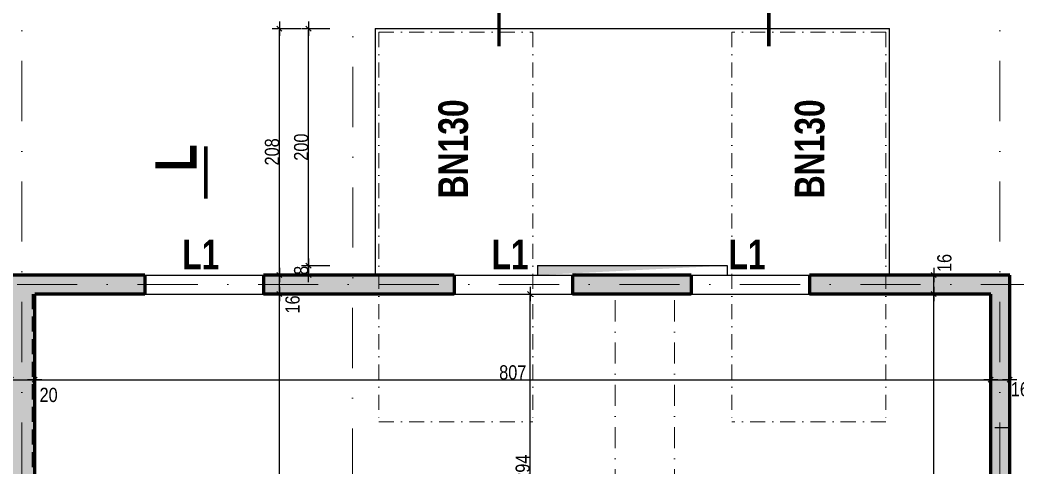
# Model space of a CAD drawing. Header units: millimetres. Extents: x 2049 to 9471, y -43633 to -39431.
# Drawn here: x 5969 to 6810, y -41230 to -40852 of the extents above; entities that cross this region are included whole.
import ezdxf
from ezdxf.enums import TextEntityAlignment as Align

# ---------------------------------------------------------------- set-up
doc = ezdxf.new("R2010")
doc.units = ezdxf.units.MM
doc.linetypes.add('CACHEX2', pattern=[19.05, 12.7, -6.35])
doc.linetypes.add('TIRETPTX2', pattern=[50.8, 25.4, -12.7, 0, -12.7])
for name, color, linetype in [('01_cote_gen', 4, 'Continuous'), ('01_linteaux', 2, 'Continuous'), ('01_murs_sup', 2, 'CACHEX2'), ('01_poch_murs', 253, 'Continuous'), ('01_texte', 230, 'Continuous'), ('AA_COTES', 2, 'Continuous')]:
    doc.layers.add(name, color=color, linetype=linetype)
doc.layers.add('01_murs_coup', color=5, linetype='Continuous', lineweight=60)
doc.layers.add('01_tram_axes', color=2, linetype='TIRETPTX2', lineweight=9)
doc.styles.add('impact', font='impact.ttf')
doc.styles.add('STYLE2', font='ARIALN.TTF')
doc.dimstyles.new('JB50res', dxfattribs={"dimscale": 0.1, "dimtxt": 120, "dimasz": 12, "dimexe": 0.1, "dimexo": 0.1, "dimgap": 0.09, "dimtad": 1, "dimdec": 1, "dimdsep": 46, "dimtxsty": 'STYLE2', "dimblk1": 'BOND_G', "dimblk2": 'BOND_D', "dimsah": 1, "dimcen": 1.5, "dimdle": 0.01, "dimse1": 1, "dimse2": 1, "dimclrd": 4, "dimclre": 2, "dimclrt": 6, "dimazin": 2, "dimtfac": 2.333333, "dimtdec": 1, "dimtix": 1, "dimtmove": 2, "dimatfit": 3, "dimldrblk": 'BOND_G', "dimfxl": 1, "dimtolj": 1, "dimtzin": 0, "dimarcsym": 0})
pattern_1 = [(135, (-9275.435, 6358.231), (-11.2253202, 9e-16), [7.9375, -7.9375])]

# ---------------------------------------------------------------- blocks, each defined once
blk = doc.blocks.new('BOND_G')
at = {"layer": 'AA_COTES', "color": 0}
for p, q in [((0, -5), (0, 15)), ((5, 0), (-5, 0)), ((1.77, 1.77), (-1.77, -1.77))]:
    blk.add_line(p, q, dxfattribs=at)
blk = doc.blocks.new('BOND_D')
at = {"layer": 'AA_COTES', "color": 0}
for p, q in [((5, 0), (-5, 0)), ((-1.77, -1.77), (1.77, 1.77)), ((0, 5), (0, -15))]:
    blk.add_line(p, q, dxfattribs=at)
blk = doc.blocks.new('*D2922')
at = {"layer": '01_cote_gen', "color": 4, "lineweight": -2, "ltscale": 0.1, "transparency": 16777216}
blk.add_line((5962.25, -41155.98), (5979.85, -41155.98), dxfattribs=at)
at = {"layer": 'Defpoints', "color": 0, "ltscale": 0.1, "transparency": 16777216}
for p in [(5981.05, -41155.98), (5961.05, -41210.72), (5981.05, -41210.72)]:
    blk.add_point(p, dxfattribs=at)
at = {"layer": '01_cote_gen', "color": 4, "lineweight": -2, "ltscale": 0.1, "transparency": 16777216, "xscale": 1.2, "yscale": 1.2, "zscale": 1.2, "rotation": 180}
blk.add_blockref('BOND_G', (5961.05, -41155.98), dxfattribs=at)
at = {"layer": '01_cote_gen', "color": 4, "lineweight": -2, "ltscale": 0.1, "transparency": 16777216, "xscale": 1.2, "yscale": 1.2, "zscale": 1.2}
blk.add_blockref('BOND_D', (5981.05, -41155.98), dxfattribs=at)
at = {"layer": '01_cote_gen', "color": 6, "ltscale": 0.1, "transparency": 16777216, "insert": (5992.78, -41168.84), "char_height": 12, "attachment_point": 5, "style": 'STYLE2'}
blk.add_mtext('\\A1;20', dxfattribs=at)
blk = doc.blocks.new('*D2923')
at = {"layer": '01_cote_gen', "color": 4, "lineweight": -2, "ltscale": 0.1, "transparency": 16777216}
blk.add_line((5982.25, -41155.98), (6786.85, -41155.98), dxfattribs=at)
at = {"layer": 'Defpoints', "color": 0, "ltscale": 0.1, "transparency": 16777216}
for p in [(6788.05, -41155.98), (5981.05, -41190.61), (6788.05, -41190.61)]:
    blk.add_point(p, dxfattribs=at)
at = {"layer": '01_cote_gen', "color": 4, "lineweight": -2, "ltscale": 0.1, "transparency": 16777216, "xscale": 1.2, "yscale": 1.2, "zscale": 1.2, "rotation": 180}
blk.add_blockref('BOND_G', (5981.05, -41155.98), dxfattribs=at)
at = {"layer": '01_cote_gen', "color": 4, "lineweight": -2, "ltscale": 0.1, "transparency": 16777216, "xscale": 1.2, "yscale": 1.2, "zscale": 1.2}
blk.add_blockref('BOND_D', (6788.05, -41155.98), dxfattribs=at)
at = {"layer": '01_cote_gen', "color": 6, "ltscale": 0.1, "transparency": 16777216, "insert": (6384.55, -41149.84), "char_height": 12, "attachment_point": 5, "style": 'STYLE2'}
blk.add_mtext('\\A1;807', dxfattribs=at)
blk = doc.blocks.new('*D4222')
at = {"layer": '01_cote_gen', "color": 4, "lineweight": -2, "ltscale": 200, "transparency": 16777216}
blk.add_line((6739.9, -41749.41), (6739.9, -41084.81), dxfattribs=at)
at = {"layer": 'Defpoints', "color": 0, "ltscale": 200, "transparency": 16777216}
for p in [(6739.9, -41083.61), (6739.9, -41083.61), (6739.9, -41750.61)]:
    blk.add_point(p, dxfattribs=at)
at = {"layer": '01_cote_gen', "color": 4, "lineweight": -2, "ltscale": 200, "transparency": 16777216, "xscale": 1.2, "yscale": 1.2, "zscale": 1.2}
for name, p, rotation in [('BOND_D', (6739.9, -41083.61), 90), ('BOND_G', (6739.9, -41750.61), 270)]:
    blk.add_blockref(name, p, dxfattribs=dict(at, rotation=rotation))
at = {"layer": '01_cote_gen', "color": 6, "ltscale": 200, "transparency": 16777216, "insert": (6733.77, -41417.11), "char_height": 12, "attachment_point": 5, "rotation": 90, "style": 'STYLE2'}
blk.add_mtext('\\A1;667', dxfattribs=at)
blk = doc.blocks.new('*D4223')
at = {"layer": '01_cote_gen', "color": 4, "lineweight": -2, "ltscale": 200, "transparency": 16777216}
blk.add_line((6739.9, -41082.41), (6739.9, -41068.81), dxfattribs=at)
at = {"layer": 'Defpoints', "color": 0, "ltscale": 200, "transparency": 16777216}
for p in [(6739.9, -41067.61), (6765.8, -41067.61), (6765.8, -41083.61)]:
    blk.add_point(p, dxfattribs=at)
at = {"layer": '01_cote_gen', "color": 4, "lineweight": -2, "ltscale": 200, "transparency": 16777216, "xscale": 1.2, "yscale": 1.2, "zscale": 1.2}
for name, p, rotation in [('BOND_D', (6739.9, -41067.61), 90), ('BOND_G', (6739.9, -41083.61), 270)]:
    blk.add_blockref(name, p, dxfattribs=dict(at, rotation=rotation))
at = {"layer": '01_cote_gen', "color": 6, "ltscale": 200, "transparency": 16777216, "insert": (6748.94, -41057.41), "char_height": 12, "attachment_point": 5, "rotation": 90, "style": 'STYLE2'}
blk.add_mtext('\\A1;16', dxfattribs=at)
blk = doc.blocks.new('*D4230')
at = {"layer": '01_cote_gen', "color": 4, "lineweight": -2, "ltscale": 200, "transparency": 16777216}
blk.add_line((6399.14, -41376.41), (6399.14, -41084.81), dxfattribs=at)
at = {"layer": 'Defpoints', "color": 0, "ltscale": 200, "transparency": 16777216}
for p in [(6399.14, -41083.61), (6448.94, -41083.61), (6417.14, -41377.61)]:
    blk.add_point(p, dxfattribs=at)
at = {"layer": '01_cote_gen', "color": 4, "lineweight": -2, "ltscale": 200, "transparency": 16777216, "xscale": 1.2, "yscale": 1.2, "zscale": 1.2}
for name, p, rotation in [('BOND_D', (6399.14, -41083.61), 90), ('BOND_G', (6399.14, -41377.61), 270)]:
    blk.add_blockref(name, p, dxfattribs=dict(at, rotation=rotation))
at = {"layer": '01_cote_gen', "color": 6, "ltscale": 200, "transparency": 16777216, "insert": (6393, -41230.61), "char_height": 12, "attachment_point": 5, "rotation": 90, "style": 'STYLE2'}
blk.add_mtext('\\A1;294', dxfattribs=at)
blk = doc.blocks.new('*D4235')
at = {"layer": '01_cote_gen', "color": 4, "lineweight": -2, "ltscale": 200, "transparency": 16777216}
blk.add_line((6187.53, -41566.41), (6187.53, -41084.81), dxfattribs=at)
at = {"layer": 'Defpoints', "color": 0, "ltscale": 200, "transparency": 16777216}
for p in [(6187.53, -41083.61), (6274.98, -41083.61), (6240.57, -41567.61)]:
    blk.add_point(p, dxfattribs=at)
at = {"layer": '01_cote_gen', "color": 4, "lineweight": -2, "ltscale": 200, "transparency": 16777216, "xscale": 1.2, "yscale": 1.2, "zscale": 1.2}
for name, p, rotation in [('BOND_D', (6187.53, -41083.61), 90), ('BOND_G', (6187.53, -41567.61), 270)]:
    blk.add_blockref(name, p, dxfattribs=dict(at, rotation=rotation))
at = {"layer": '01_cote_gen', "color": 6, "ltscale": 200, "transparency": 16777216, "insert": (6181.39, -41325.61), "char_height": 12, "attachment_point": 5, "rotation": 90, "style": 'STYLE2'}
blk.add_mtext('\\A1;484', dxfattribs=at)
blk = doc.blocks.new('*D4274')
at = {"layer": '01_cote_gen', "color": 4, "lineweight": -2, "ltscale": 200, "transparency": 16777216}
blk.add_line((6789.25, -41155.98), (6802.85, -41155.98), dxfattribs=at)
at = {"layer": 'Defpoints', "color": 0, "ltscale": 200, "transparency": 16777216}
for p in [(6804.05, -41155.98), (6788.05, -41223.69), (6804.05, -41223.69)]:
    blk.add_point(p, dxfattribs=at)
at = {"layer": '01_cote_gen', "color": 4, "lineweight": -2, "ltscale": 200, "transparency": 16777216, "xscale": 1.2, "yscale": 1.2, "zscale": 1.2, "rotation": 180}
blk.add_blockref('BOND_G', (6788.05, -41155.98), dxfattribs=at)
at = {"layer": '01_cote_gen', "color": 4, "lineweight": -2, "ltscale": 200, "transparency": 16777216, "xscale": 1.2, "yscale": 1.2, "zscale": 1.2}
blk.add_blockref('BOND_D', (6804.05, -41155.98), dxfattribs=at)
at = {"layer": '01_cote_gen', "color": 6, "ltscale": 200, "transparency": 16777216, "insert": (6812.63, -41164.02), "char_height": 12, "attachment_point": 5, "style": 'STYLE2'}
blk.add_mtext('\\A1;16', dxfattribs=at)
blk = doc.blocks.new('*D4357')
at = {"layer": '01_cote_gen', "color": 4, "lineweight": -2, "ltscale": 200, "transparency": 16777216}
blk.add_line((5883.72, -40788.06), (6267.32, -40788.06), dxfattribs=at)
at = {"layer": 'Defpoints', "color": 0, "ltscale": 200, "transparency": 16777216}
for p in [(6268.52, -40788.06), (5882.52, -40859.61), (6268.52, -40859.61)]:
    blk.add_point(p, dxfattribs=at)
at = {"layer": '01_cote_gen', "color": 4, "lineweight": -2, "ltscale": 200, "transparency": 16777216, "xscale": 1.2, "yscale": 1.2, "zscale": 1.2, "rotation": 180}
blk.add_blockref('BOND_G', (5882.52, -40788.06), dxfattribs=at)
at = {"layer": '01_cote_gen', "color": 4, "lineweight": -2, "ltscale": 200, "transparency": 16777216, "xscale": 1.2, "yscale": 1.2, "zscale": 1.2}
blk.add_blockref('BOND_D', (6268.52, -40788.06), dxfattribs=at)
at = {"layer": '01_cote_gen', "color": 6, "ltscale": 200, "transparency": 16777216, "insert": (6075.52, -40781.92), "char_height": 12, "attachment_point": 5, "style": 'STYLE2'}
blk.add_mtext('\\A1;386', dxfattribs=at)
blk = doc.blocks.new('*D4358')
at = {"layer": '01_cote_gen', "color": 4, "lineweight": -2, "ltscale": 200, "transparency": 16777216}
blk.add_line((6269.72, -40788.06), (6701.32, -40788.06), dxfattribs=at)
at = {"layer": 'Defpoints', "color": 0, "ltscale": 200, "transparency": 16777216}
for p in [(6702.52, -40788.06), (6268.52, -40859.61), (6702.52, -40859.61)]:
    blk.add_point(p, dxfattribs=at)
at = {"layer": '01_cote_gen', "color": 4, "lineweight": -2, "ltscale": 200, "transparency": 16777216, "xscale": 1.2, "yscale": 1.2, "zscale": 1.2, "rotation": 180}
blk.add_blockref('BOND_G', (6268.52, -40788.06), dxfattribs=at)
at = {"layer": '01_cote_gen', "color": 4, "lineweight": -2, "ltscale": 200, "transparency": 16777216, "xscale": 1.2, "yscale": 1.2, "zscale": 1.2}
blk.add_blockref('BOND_D', (6702.52, -40788.06), dxfattribs=at)
at = {"layer": '01_cote_gen', "color": 6, "ltscale": 200, "transparency": 16777216, "insert": (6485.52, -40781.92), "char_height": 12, "attachment_point": 5, "style": 'STYLE2'}
blk.add_mtext('\\A1;434', dxfattribs=at)
blk = doc.blocks.new('*D4490')
at = {"layer": '01_cote_gen', "color": 4, "lineweight": -2, "ltscale": 200, "transparency": 16777216}
blk.add_line((6269.72, -40811.81), (6404.32, -40811.81), dxfattribs=at)
at = {"layer": 'Defpoints', "color": 0, "ltscale": 200, "transparency": 16777216}
for p in [(6405.52, -40811.81), (6268.52, -40859.61), (6405.52, -41059.61)]:
    blk.add_point(p, dxfattribs=at)
at = {"layer": '01_cote_gen', "color": 4, "lineweight": -2, "ltscale": 200, "transparency": 16777216, "xscale": 1.2, "yscale": 1.2, "zscale": 1.2, "rotation": 180}
blk.add_blockref('BOND_G', (6268.52, -40811.81), dxfattribs=at)
at = {"layer": '01_cote_gen', "color": 4, "lineweight": -2, "ltscale": 200, "transparency": 16777216, "xscale": 1.2, "yscale": 1.2, "zscale": 1.2}
blk.add_blockref('BOND_D', (6405.52, -40811.81), dxfattribs=at)
at = {"layer": '01_cote_gen', "color": 6, "ltscale": 200, "transparency": 16777216, "insert": (6337.02, -40805.67), "char_height": 12, "attachment_point": 5, "style": 'STYLE2'}
blk.add_mtext('\\A1;137', dxfattribs=at)
blk = doc.blocks.new('*D4489')
at = {"layer": '01_cote_gen', "color": 4, "lineweight": -2, "ltscale": 200, "transparency": 16777216}
blk.add_line((6406.72, -40811.81), (6564.32, -40811.81), dxfattribs=at)
at = {"layer": 'Defpoints', "color": 0, "ltscale": 200, "transparency": 16777216}
for p in [(6565.52, -40811.81), (6405.52, -40827.39), (6565.52, -41059.61)]:
    blk.add_point(p, dxfattribs=at)
at = {"layer": '01_cote_gen', "color": 4, "lineweight": -2, "ltscale": 200, "transparency": 16777216, "xscale": 1.2, "yscale": 1.2, "zscale": 1.2, "rotation": 180}
blk.add_blockref('BOND_G', (6405.52, -40811.81), dxfattribs=at)
at = {"layer": '01_cote_gen', "color": 4, "lineweight": -2, "ltscale": 200, "transparency": 16777216, "xscale": 1.2, "yscale": 1.2, "zscale": 1.2}
blk.add_blockref('BOND_D', (6565.52, -40811.81), dxfattribs=at)
at = {"layer": '01_cote_gen', "color": 6, "ltscale": 200, "transparency": 16777216, "insert": (6485.52, -40805.67), "char_height": 12, "attachment_point": 5, "style": 'STYLE2'}
blk.add_mtext('\\A1;160', dxfattribs=at)
blk = doc.blocks.new('*D4506')
at = {"layer": '01_cote_gen', "color": 4, "lineweight": -2, "ltscale": 200, "transparency": 16777216}
blk.add_line((6212.15, -41066.41), (6212.15, -41060.81), dxfattribs=at)
at = {"layer": 'Defpoints', "color": 0, "ltscale": 200, "transparency": 16777216}
for p in [(6212.15, -41059.61), (6390.83, -41059.61), (6349.16, -41067.61)]:
    blk.add_point(p, dxfattribs=at)
at = {"layer": '01_cote_gen', "color": 4, "lineweight": -2, "ltscale": 200, "transparency": 16777216, "xscale": 1.2, "yscale": 1.2, "zscale": 1.2}
for name, p, rotation in [('BOND_D', (6212.15, -41059.61), 90), ('BOND_G', (6212.15, -41067.61), 270)]:
    blk.add_blockref(name, p, dxfattribs=dict(at, rotation=rotation))
at = {"layer": '01_cote_gen', "color": 6, "ltscale": 200, "transparency": 16777216, "insert": (6206.01, -41063.61), "char_height": 12, "attachment_point": 5, "rotation": 90, "style": 'STYLE2'}
blk.add_mtext('\\A1;8', dxfattribs=at)
blk = doc.blocks.new('*D4507')
at = {"layer": '01_cote_gen', "color": 4, "lineweight": -2, "ltscale": 200, "transparency": 16777216}
blk.add_line((6212.15, -41058.41), (6212.15, -40860.81), dxfattribs=at)
at = {"layer": 'Defpoints', "color": 0, "ltscale": 200, "transparency": 16777216}
for p in [(6212.15, -40859.61), (6253.83, -40859.61), (6230.15, -41059.61)]:
    blk.add_point(p, dxfattribs=at)
at = {"layer": '01_cote_gen', "color": 4, "lineweight": -2, "ltscale": 200, "transparency": 16777216, "xscale": 1.2, "yscale": 1.2, "zscale": 1.2}
for name, p, rotation in [('BOND_D', (6212.15, -40859.61), 90), ('BOND_G', (6212.15, -41059.61), 270)]:
    blk.add_blockref(name, p, dxfattribs=dict(at, rotation=rotation))
at = {"layer": '01_cote_gen', "color": 6, "ltscale": 200, "transparency": 16777216, "insert": (6206.01, -40959.61), "char_height": 12, "attachment_point": 5, "rotation": 90, "style": 'STYLE2'}
blk.add_mtext('\\A1;200', dxfattribs=at)
blk = doc.blocks.new('*D4508')
at = {"layer": '01_cote_gen', "color": 4, "lineweight": -2, "ltscale": 200, "transparency": 16777216}
blk.add_line((6187.53, -41066.41), (6187.53, -40860.81), dxfattribs=at)
at = {"layer": 'Defpoints', "color": 0, "ltscale": 200, "transparency": 16777216}
for p in [(6187.53, -40859.61), (6289.22, -40859.61), (6278.51, -41067.61)]:
    blk.add_point(p, dxfattribs=at)
at = {"layer": '01_cote_gen', "color": 4, "lineweight": -2, "ltscale": 200, "transparency": 16777216, "xscale": 1.2, "yscale": 1.2, "zscale": 1.2}
for name, p, rotation in [('BOND_D', (6187.53, -40859.61), 90), ('BOND_G', (6187.53, -41067.61), 270)]:
    blk.add_blockref(name, p, dxfattribs=dict(at, rotation=rotation))
at = {"layer": '01_cote_gen', "color": 6, "ltscale": 200, "transparency": 16777216, "insert": (6181.39, -40963.61), "char_height": 12, "attachment_point": 5, "rotation": 90, "style": 'STYLE2'}
blk.add_mtext('\\A1;208', dxfattribs=at)
blk = doc.blocks.new('*D4596')
at = {"layer": '01_cote_gen', "color": 4, "lineweight": -2, "ltscale": 200, "transparency": 16777216}
blk.add_line((6187.53, -41082.41), (6187.53, -41068.81), dxfattribs=at)
at = {"layer": 'Defpoints', "color": 0, "ltscale": 200, "transparency": 16777216}
for p in [(6187.53, -41067.61), (6193.53, -41067.61), (6193.53, -41083.61)]:
    blk.add_point(p, dxfattribs=at)
at = {"layer": '01_cote_gen', "color": 4, "lineweight": -2, "ltscale": 200, "transparency": 16777216, "xscale": 1.2, "yscale": 1.2, "zscale": 1.2}
for name, p, rotation in [('BOND_D', (6187.53, -41067.61), 90), ('BOND_G', (6187.53, -41083.61), 270)]:
    blk.add_blockref(name, p, dxfattribs=dict(at, rotation=rotation))
at = {"layer": '01_cote_gen', "color": 6, "ltscale": 200, "transparency": 16777216, "insert": (6198.73, -41092.42), "char_height": 12, "attachment_point": 5, "rotation": 90, "style": 'STYLE2'}
blk.add_mtext('\\A1;16', dxfattribs=at)

msp = doc.modelspace()

# ---------------------------------------------------------------- hatches: boundary and pattern name
at = {"layer": '01_murs_sup', "ltscale": 200}
h = msp.add_hatch(dxfattribs=at)
h.set_pattern_fill('DASH', color=256, scale=2.5, angle=135)
h.set_pattern_definition(pattern_1)
h.paths.add_polyline_path([(4193.05, -41225.61), (4173.1, -41225.61), (4173.1, -41646.61), (4193.1, -41646.61)])
h.paths.add_polyline_path([(5135.05, -41067.61), (4956.05, -41067.61), (4956.05, -41083.61), (5135.05, -41083.61)], flags=17)
h.paths.add_polyline_path([(5381.05, -41067.61), (5235.05, -41067.61), (5235.05, -41083.61), (5365.05, -41083.61), (5365.05, -41676.61), (4709.05, -41676.61), (4709.05, -41694.56), (5381.05, -41694.61)])
h.paths.add_polyline_path([(5016.48, -41824.66), (4567.05, -41824.66), (4567.05, -41842.61), (4785.05, -41842.61), (4785.05, -42435.61), (4682.05, -42435.61), (4682.05, -42451.61), (4962.05, -42451.61), (4962.05, -42435.61), (4803.05, -42435.61), (4803.05, -41842.61), (5016.48, -41842.56)])
h.paths.add_polyline_path([(6295.05, -41676.61), (5979.1, -41676.61), (5979.01, -41083.61), (6075.05, -41083.61), (6075.05, -41067.61), (5815.05, -41067.61), (5815.05, -41083.61), (5961.1, -41083.61), (5961.1, -41676.61), (5749.1, -41676.61), (5749.1, -41694.61), (6295.05, -41694.61)])
h = msp.add_hatch(dxfattribs=at)
h.set_pattern_fill('DASH', color=256, scale=2.5, angle=135)
h.set_pattern_definition(pattern_1)
h.paths.add_polyline_path([(5647.1, -41676.61), (5399.05, -41676.61), (5399.05, -41083.61), (5515.05, -41083.61), (5515.05, -41067.61), (5383.05, -41067.61), (5383.05, -41694.61), (5647.1, -41694.56)])
h.paths.add_polyline_path([(6804.05, -41296.61), (6788.05, -41296.61), (6788.05, -41750.61), (6479.05, -41750.61), (6479.05, -41676.61), (6397.05, -41676.61), (6397.05, -41694.56), (6461.05, -41694.61), (6461.05, -41824.61), (6397.05, -41824.61), (6397.05, -41842.56), (6479.05, -41842.61), (6479.05, -41768.61), (6788.05, -41768.61), (6788.05, -42222.63), (6804.05, -42222.63)])
h.paths.add_polyline_path([(6295.05, -41824.61), (5749.05, -41824.66), (5749.05, -41842.56), (5961.05, -41842.61), (5961.05, -42435.61), (5812.05, -42435.61), (5812.05, -42451.61), (6108.05, -42451.61), (6108.05, -42435.61), (5979.05, -42435.61), (5979.05, -41842.48), (6295.05, -41842.48)])
h.paths.add_polyline_path([(5647.05, -41824.61), (5383.05, -41824.61), (5383.05, -42451.61), (5512.05, -42451.61), (5512.05, -42435.61), (5399.05, -42435.61), (5399.05, -41842.61), (5647.05, -41842.61)])
h.paths.add_polyline_path([(6562.05, -42435.61), (6408.05, -42435.61), (6408.05, -42451.61), (6562.05, -42451.61)])
h.paths.add_polyline_path([(6804.05, -42322.63), (6788.05, -42322.63), (6788.05, -42435.61), (6662.05, -42435.61), (6662.05, -42451.61), (6804.05, -42451.61)])
h.paths.add_polyline_path([(6804.05, -41067.61), (6635.05, -41067.61), (6635.05, -41083.61), (6788.05, -41083.61), (6788.05, -41196.61), (6804.05, -41196.61)])
h.paths.add_polyline_path([(6335.05, -41067.61), (6175.05, -41067.61), (6175.05, -41083.61), (6335.05, -41083.61)])
at = {"layer": '01_poch_murs', "ltscale": 200}
h = msp.add_hatch(color=256, dxfattribs=at)
h.dxf.hatch_style = 1
h.paths.add_polyline_path([(5515.05, -41067.61), (5383.05, -41067.61), (5383.07, -41537.65), (5399.07, -41537.65), (5399.05, -41083.61), (5515.05, -41083.61)])
h.paths.add_polyline_path([(5715.05, -41067.61), (5615.05, -41067.61), (5615.05, -41083.61), (5715.05, -41083.61)])
h.paths.add_polyline_path([(6074.05, -41067.61), (5815.05, -41067.61), (5815.05, -41083.61), (5961.05, -41083.61), (5961.05, -41567.65), (5981.05, -41567.65), (5981.05, -41083.61), (6074.05, -41083.61)])
h = msp.add_hatch(color=256, dxfattribs=at)
h.dxf.hatch_style = 1
h.paths.add_polyline_path([(6335.05, -41067.61), (6174.05, -41067.61), (6174.05, -41083.61), (6335.05, -41083.61)])
h.paths.add_polyline_path([(6535.06, -41067.61), (6435.05, -41067.61), (6435.05, -41083.61), (6535.06, -41083.61)])
h.paths.add_polyline_path([(6804.05, -41067.61), (6635.06, -41067.61), (6635.06, -41083.61), (6788.05, -41083.61), (6788.05, -41429.61), (6804.05, -41429.61)])

# ---------------------------------------------------------------- linework, layer by layer
at = {"layer": '01_linteaux', "ltscale": 0.1}
for p, q in [((6268.52, -40859.61), (6268.52, -41067.61)), ((6268.52, -40859.61), (6702.52, -40859.61)), ((6702.52, -41067.61), (6702.52, -40859.61)), ((6405.52, -41059.61), (6565.52, -41059.61)), ((6405.52, -41059.61), (6405.52, -41067.61)), ((6565.52, -41059.61), (6565.52, -41067.61)), ((6074.05, -41067.61), (6174.05, -41067.61)), ((6335.05, -41067.61), (6435.05, -41067.61)), ((6535.06, -41067.61), (6635.06, -41067.61)), ((6074.05, -41083.61), (6174.05, -41083.61)), ((6335.05, -41083.61), (6435.05, -41083.61)), ((6535.06, -41083.61), (6635.06, -41083.61))]:
    msp.add_line(p, q, dxfattribs=at)
msp.add_solid([(6405.52, -41067.61), (6405.52, -41059.61), (6565.52, -41059.61)], dxfattribs=at)
at = {"layer": '01_murs_coup', "ltscale": 0.1}
for p, q in [((6074.05, -41067.61), (5815.05, -41067.61)), ((6074.05, -41067.61), (6074.05, -41083.61)), ((6335.05, -41067.61), (6174.05, -41067.61)), ((6174.05, -41067.61), (6174.05, -41083.61)), ((6335.05, -41067.61), (6335.05, -41083.61)), ((6535.06, -41067.61), (6435.05, -41067.61)), ((6435.05, -41067.61), (6435.05, -41083.61)), ((6535.06, -41067.61), (6535.06, -41083.61)), ((6804.05, -41067.61), (6635.06, -41067.61)), ((6635.06, -41067.61), (6635.06, -41083.61)), ((6804.05, -41429.61), (6804.05, -41067.61)), ((6074.05, -41083.61), (5981.05, -41083.61)), ((5981.05, -41750.61), (5981.05, -41083.61)), ((6335.05, -41083.61), (6174.05, -41083.61)), ((6535.06, -41083.61), (6435.05, -41083.61)), ((6788.05, -41083.61), (6635.06, -41083.61)), ((6788.05, -41429.61), (6788.05, -41083.61))]:
    msp.add_line(p, q, dxfattribs=at)
at = {"layer": '01_murs_sup'}
for p, q in [((5815.05, -41067.61), (6074.05, -41067.61)), ((6074.05, -41067.61), (6074.05, -41083.61)), ((6174.05, -41083.61), (6174.05, -41067.61)), ((6174.05, -41067.61), (6335.05, -41067.61)), ((6335.05, -41067.61), (6335.05, -41083.61)), ((6635.05, -41067.61), (6804.05, -41067.61)), ((6635.05, -41083.61), (6635.05, -41067.61)), ((6804.05, -41067.61), (6804.05, -41196.61)), ((6074.05, -41083.61), (5979.01, -41083.61)), ((5979.01, -41083.61), (5979.1, -41676.61)), ((6335.05, -41083.61), (6174.05, -41083.61)), ((6788.05, -41083.61), (6635.05, -41083.61)), ((6788.05, -41196.61), (6788.05, -41083.61)), ((6804.05, -41196.61), (6788.05, -41196.61))]:
    msp.add_line(p, q, dxfattribs=at)
at = {"layer": '01_texte', "const_width": 3}
for points in [[(6372.93, -40830.19), (6372.93, -40874.44)], [(6600.76, -40830.19), (6600.76, -40874.44)], [(6125.51, -40958.94), (6125.51, -41003.19)]]:
    msp.add_lwpolyline(points, dxfattribs=at)
at = {"layer": '01_tram_axes', "color": 253, "ltscale": 2}
for p, q in [((5970.08, -42768.29), (5970.05, -40330.13)), ((6249.07, -42875.01), (6249.57, -40330.13)), ((6795.57, -42768.29), (6795.57, -40330.13)), ((2406.63, -41075.61), (7041.34, -41075.61))]:
    msp.add_line(p, q, dxfattribs=at)
at = {"layer": '01_tram_axes', "ltscale": 0.5}
for p, q in [((6271.52, -40862.61), (6271.52, -41191.61)), ((6271.52, -40862.61), (6401.52, -40862.61)), ((6401.52, -40862.61), (6401.52, -41191.61)), ((6569.52, -40862.61), (6569.52, -41191.61)), ((6699.52, -40862.61), (6569.52, -40862.61)), ((6699.52, -40862.61), (6699.52, -41191.61)), ((6271.52, -41191.61), (6401.52, -41191.61)), ((6699.52, -41191.61), (6569.52, -41191.61))]:
    msp.add_line(p, q, dxfattribs=at)
at = {"layer": '01_tram_axes', "ltscale": 0.7}
for p, q in [((6471.05, -41427.61), (6471.05, -41083.61)), ((6521.05, -41427.61), (6521.05, -41083.61))]:
    msp.add_line(p, q, dxfattribs=at)

# ---------------------------------------------------------------- texts
at = {"layer": '01_texte', "style": 'impact'}
for s, height, p in [('BN130', 25, (6354.25, -40961.06)), ('BN130', 25, (6655.14, -40961.06)), ('L', 35, (6128.36, -40968.6))]:
    msp.add_text(s, height=height, rotation=90, dxfattribs=at).set_placement(p, align=Align.BOTTOM_CENTER)
for p in [(6121.24, -41070.21), (6382.24, -41070.21), (6582.24, -41070.21)]:
    msp.add_text('L1', height=25, dxfattribs=at).set_placement(p, align=Align.BOTTOM_CENTER)

# ---------------------------------------------------------------- dimensions: what is measured, and where the dimension line sits
at = {"layer": '01_cote_gen', "ltscale": 200}
for base, p1, p2, picture, middle in [((6268.52, -40788.06), (5882.52, -40859.61), (6268.52, -40859.61), '*D4357', (6075.52, -40781.92)), ((6702.52, -40788.06), (6268.52, -40859.61), (6702.52, -40859.61), '*D4358', (6485.52, -40781.92)), ((6405.52, -40811.81), (6268.52, -40859.61), (6405.52, -41059.61), '*D4490', (6337.02, -40805.67)), ((6565.52, -40811.81), (6405.52, -40827.39), (6565.52, -41059.61), '*D4489', (6485.52, -40805.67))]:
    dim = msp.add_linear_dim(base=base, p1=p1, p2=p2, dimstyle='JB50res', dxfattribs=at)
    dim.commit()
    dim.dimension.update_dxf_attribs({"geometry": picture, "text_midpoint": middle})
for base, p1, p2, picture, middle in [((6187.53, -40859.61), (6278.51, -41067.61), (6289.22, -40859.61), '*D4508', (6181.39, -40963.61)), ((6212.15, -40859.61), (6230.15, -41059.61), (6253.83, -40859.61), '*D4507', (6206.01, -40959.61)), ((6212.15, -41059.61), (6349.16, -41067.61), (6390.83, -41059.61), '*D4506', (6206.01, -41063.61)), ((6187.53, -41083.61), (6240.57, -41567.61), (6274.98, -41083.61), '*D4235', (6181.39, -41325.61)), ((6399.14, -41083.61), (6417.14, -41377.61), (6448.94, -41083.61), '*D4230', (6393, -41230.61)), ((6739.9, -41083.61), (6739.9, -41750.61), (6739.9, -41083.61), '*D4222', (6733.77, -41417.11))]:
    dim = msp.add_linear_dim(base=base, p1=p1, p2=p2, angle=90, dimstyle='JB50res', dxfattribs=at)
    dim.commit()
    dim.dimension.update_dxf_attribs({"geometry": picture, "text_midpoint": middle})
for base, p1, p2, picture, middle in [((6739.9, -41067.61), (6765.8, -41083.61), (6765.8, -41067.61), '*D4223', (6748.94, -41057.41)), ((6187.53, -41067.61), (6193.53, -41083.61), (6193.53, -41067.61), '*D4596', (6198.73, -41092.42))]:
    dim = msp.add_linear_dim(base=base, p1=p1, p2=p2, angle=90, dimstyle='JB50res', dxfattribs=at)
    dim.commit()
    dim.dimension.update_dxf_attribs({"geometry": picture, "text_midpoint": middle, "dimtype": 160})
at = {"layer": '01_cote_gen', "ltscale": 0.1}
dim = msp.add_linear_dim(base=(6788.05, -41155.98), p1=(5981.05, -41190.61), p2=(6788.05, -41190.61), dimstyle='JB50res', dxfattribs=at)
dim.commit()
dim.dimension.update_dxf_attribs({"geometry": '*D2923', "text_midpoint": (6384.55, -41149.84)})
dim = msp.add_linear_dim(base=(5981.05, -41155.98), p1=(5961.05, -41210.72), p2=(5981.05, -41210.72), dimstyle='JB50res', dxfattribs=at)
dim.commit()
dim.dimension.update_dxf_attribs({"geometry": '*D2922', "text_midpoint": (5992.78, -41168.84), "dimtype": 160})
at = {"layer": '01_cote_gen', "ltscale": 200}
dim = msp.add_linear_dim(base=(6804.05, -41155.98), p1=(6788.05, -41223.69), p2=(6804.05, -41223.69), dimstyle='JB50res', dxfattribs=at)
dim.commit()
dim.dimension.update_dxf_attribs({"geometry": '*D4274', "text_midpoint": (6812.63, -41164.02), "dimtype": 160})

doc.saveas('drawing.dxf')
